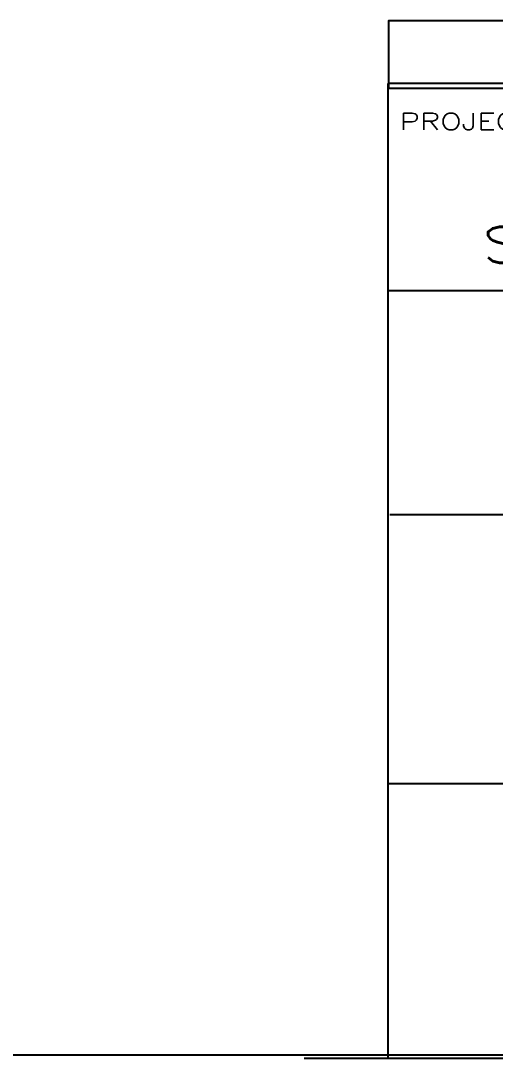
# Model space of a CAD drawing. Extents: x -333 to 85338, y -433 to 32218.
# Drawn here: x 73095 to 75467, y -17 to 5166 of the extents above; entities that cross this region are included whole.
import ezdxf
from ezdxf.enums import TextEntityAlignment as Align

# ---------------------------------------------------------------- set-up
doc = ezdxf.new("R2010")
doc.units = 0
doc.header["$LTSCALE"] = 300
doc.layers.get('0').update_dxf_attribs({"linetype": 'CONTINUOUS'})
doc.layers.add('Rev A11', color=7, linetype='CONTINUOUS')
doc.layers.add('S0CO1', color=1, linetype='CONTINUOUS')
doc.styles.add('ROMANS', font='romans', dxfattribs={"height": 100})

# ---------------------------------------------------------------- blocks, each defined once
blk = doc.blocks.new('A$C16377AD9')
at = {"layer": 'S0CO1', "color": 6}
blk.add_line((333.3, 433.3), (41666.7, 433.3), dxfattribs=at)
blk = doc.blocks.new('TF-2')
at = {"color": 4, "transparency": 33554687}
for p, q in [((0, 81.276), (-168, 81.276)), ((-168, 0), (-168, 81.276)), ((-168, 64), (0, 64)), ((-167.837, 45.344), (0.163, 45.344)), ((-168, 22.911), (-64.761, 22.911))]:
    blk.add_line(p, q, dxfattribs=at)
at = {"color": 1, "transparency": 33554687}
blk.add_line((-175, 0), (0, 0), dxfattribs=at)
at = {"color": 1, "transparency": 33554687, "style": 'ROMANS', "width": 1.35}
blk.add_text('PROJECT:', height=1.4, dxfattribs=at).set_placement((-167.039, 77.4))
at = {"color": 4, "transparency": 33554687, "style": 'ROMANS', "width": 1.5}
for tag, p in [('PROSJ', (-118.505, 73.949)), ('DRAWING', (-117.319, 67.819))]:
    blk.add_attdef(tag, text='', height=3, dxfattribs=at).set_placement(p, align=Align.MIDDLE)
at = {"color": 4, "transparency": 33554687, "style": 'ROMANS'}
for tag, p in [('SCALE', (-56.642, 73.215)), ('SHEET', (-23.606, 73.082))]:
    blk.add_attdef(tag, text='', height=2.2, dxfattribs=at).set_placement(p, align=Align.MIDDLE)
at = {"color": 3, "transparency": 33554687, "style": 'ROMANS'}
for tag, p in [('SCALE2', (-57.398, 69.851)), ('SCALE3', (-57.356, 67.08))]:
    blk.add_attdef(tag, text='', height=1.5, dxfattribs=at).set_placement(p, align=Align.MIDDLE)

msp = doc.modelspace()

# ---------------------------------------------------------------- linework, layer by layer
at = {"layer": 'S0CO1'}
msp.add_lwpolyline([(80110.522, 5166.398), (74932.871, 5166.398), (74932.871, 4829.649), (80110.522, 4829.649)], close=True, dxfattribs=at)

# ---------------------------------------------------------------- block references
at = {"layer": 'Rev A11'}
ref = msp.add_blockref('TF-2', (84998.123, -16.644), dxfattribs=dict(at, xscale=59.92264314209993, yscale=59.92264314209993, zscale=59.92264314209993))
ref.add_attrib('DRAWING', 'SHELL EXPANSION B.B. SIDE', dxfattribs={"layer": '0', "color": 4, "transparency": 33554687, "height": 179.76793, "style": 'ROMANS', "width": 1.5}).set_placement((77968.069, 4047.272), align=Align.MIDDLE)
at = {"layer": 'S0CO1'}
msp.add_blockref('A$C16377AD9', (43338.078, -433.333), dxfattribs=at)

doc.saveas('drawing.dxf')
